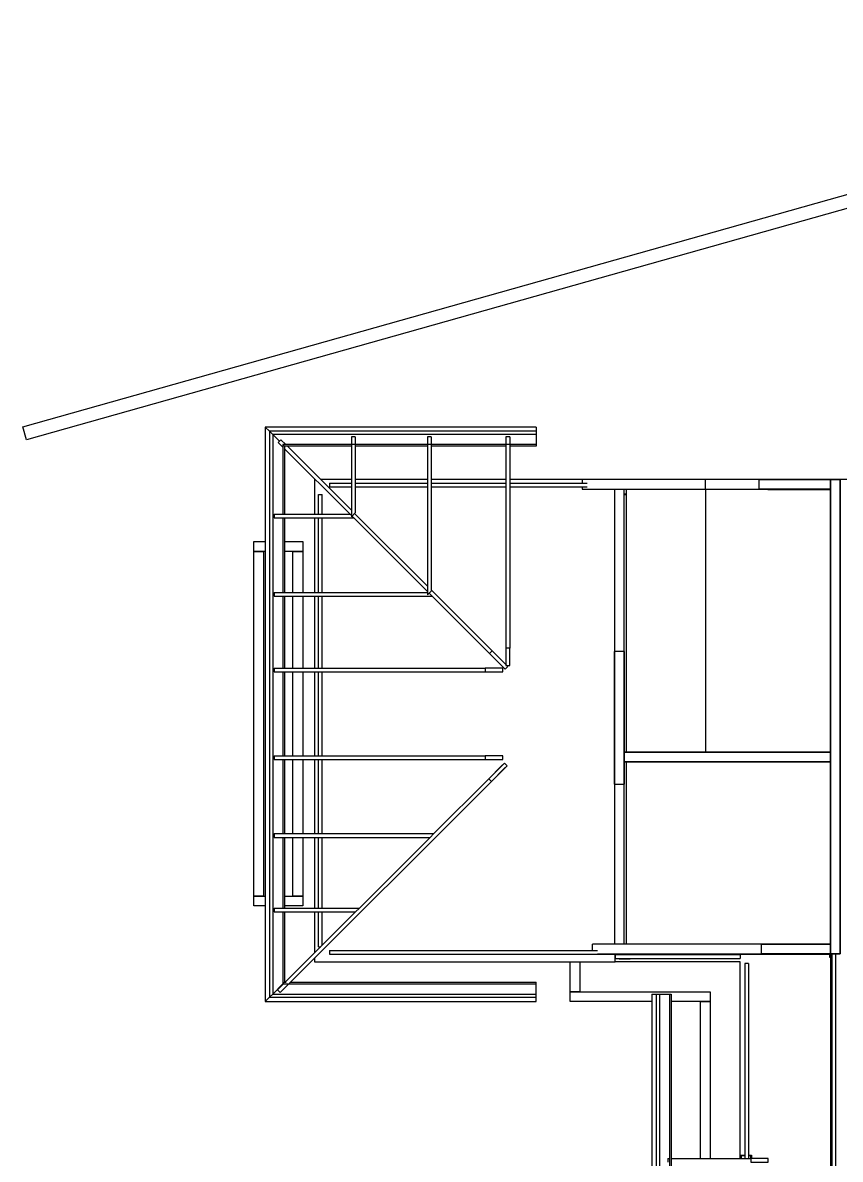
# Model space of a CAD drawing. Header units: metres. Extents: x -44 to 713, y -389 to 67.
# Drawn here: x -44 to 173.6, y -237 to 65.6 of the extents above; entities that cross this region are included whole.
import ezdxf

# ---------------------------------------------------------------- set-up
doc = ezdxf.new("R2010")
doc.units = ezdxf.units.M

msp = doc.modelspace()

# ---------------------------------------------------------------- linework, layer by layer
for p, q in [((-43.99, -42.05), (337.18, 65.56)), ((339.68, 62.52), (-43.01, -45.51)), ((-43.01, -45.51), (-43.99, -42.05)), ((92.65, -42.08), (20.54, -42.08)), ((20.54, -42.08), (21.67, -43.22)), ((20.54, -42.08), (20.54, -195.04)), ((20.54, -42.08), (20.54, -42.08)), ((92.65, -42.08), (92.65, -43.22)), ((21.14, -42.69), (21.14, -42.69)), ((21.15, -42.69), (21.15, -42.69)), ((21.5, -43.04), (22.53, -44.07)), ((92.65, -43.22), (21.67, -43.22)), ((21.67, -43.22), (21.67, -193.91)), ((21.67, -43.22), (21.67, -43.22)), ((22.53, -44.07), (24.31, -45.85)), ((92.65, -44.07), (22.53, -44.07)), ((22.53, -44.07), (22.53, -193.05)), ((43.45, -44.72), (43.45, -46.77)), ((44.45, -44.72), (43.45, -44.72)), ((44.45, -44.72), (44.45, -46.77)), ((63.68, -44.72), (63.68, -46.77)), ((64.68, -44.72), (63.68, -44.72)), ((64.68, -44.72), (64.68, -46.77)), ((84.6, -44.72), (84.6, -46.77)), ((85.6, -44.72), (84.6, -44.72)), ((85.6, -44.72), (85.6, -46.77)), ((92.65, -43.22), (92.65, -44.07)), ((92.65, -44.07), (92.65, -46.77)), ((24.69, -45.47), (23.98, -46.17)), ((23.98, -46.17), (25.23, -47.43)), ((24.69, -45.47), (25.99, -46.77)), ((92.65, -46.77), (25.23, -46.77)), ((25.23, -46.77), (25.67, -47.21)), ((25.23, -46.77), (25.23, -65.29)), ((43.45, -47.21), (25.67, -47.21)), ((25.67, -47.21), (25.67, -65.29)), ((25.67, -47.21), (25.67, -47.21)), ((25.67, -47.87), (43.1, -65.29)), ((26.43, -47.21), (43.45, -64.23)), ((43.45, -46.82), (43.45, -65.95)), ((44.45, -46.82), (44.45, -64.95)), ((63.68, -47.21), (44.45, -47.21)), ((63.68, -46.82), (63.68, -86.77)), ((64.68, -46.82), (64.68, -85.77)), ((84.6, -47.21), (64.68, -47.21)), ((84.6, -46.82), (84.6, -100.92)), ((85.6, -46.82), (85.6, -100.92)), ((92.65, -47.21), (85.6, -47.21)), ((92.65, -46.77), (92.65, -47.21)), ((33.68, -56.03), (33.68, -65.29)), ((33.83, -56.03), (33.68, -56.03)), ((43.45, -56.03), (35.25, -56.03)), ((37.68, -57.03), (37.68, -58.03)), ((37.68, -57.03), (43.45, -57.03)), ((63.68, -56.03), (44.45, -56.03)), ((44.45, -57.03), (63.68, -57.03)), ((84.6, -56.03), (64.68, -56.03)), ((64.68, -57.03), (84.6, -57.03)), ((104.91, -56.03), (85.6, -56.03)), ((85.6, -57.03), (106.17, -57.03)), ((104.91, -56.03), (104.91, -57.03)), ((137.68, -56.03), (104.91, -56.03)), ((137.68, -56.03), (137.68, -56.03)), ((208.28, -56.03), (137.68, -56.03)), ((137.68, -56.03), (137.68, -56.03)), ((137.68, -56.03), (137.68, -56.03)), ((137.68, -58.63), (137.68, -56.03)), ((137.68, -56.03), (137.68, -56.03)), ((151.86, -56.03), (137.68, -56.03)), ((151.86, -56.03), (170.96, -56.03)), ((151.86, -56.03), (151.86, -58.63)), ((170.96, -56.03), (170.96, -58.63)), ((170.96, -56.03), (173.56, -56.03)), ((170.96, -182.38), (170.96, -56.03)), ((173.56, -56.03), (173.56, -182.38)), ((34.68, -60.03), (35.68, -60.03)), ((34.68, -65.29), (34.68, -60.03)), ((35.68, -65.29), (35.68, -60.03)), ((37.68, -58.03), (43.45, -58.03)), ((44.45, -58.03), (63.68, -58.03)), ((64.68, -58.03), (84.6, -58.03)), ((85.6, -58.03), (106.17, -58.03)), ((104.91, -58.03), (104.91, -58.63)), ((104.91, -58.63), (137.68, -58.63)), ((113.48, -58.63), (113.48, -101.8)), ((116.08, -101.8), (116.08, -58.63)), ((116.08, -59.83), (116.68, -59.83)), ((116.68, -60.03), (116.08, -60.03)), ((116.08, -60.03), (116.68, -60.03)), ((116.68, -60.03), (116.68, -58.63)), ((116.68, -128.66), (116.68, -60.03)), ((116.68, -128.66), (116.68, -60.03)), ((137.68, -58.63), (137.68, -128.66)), ((137.68, -58.63), (151.86, -58.63)), ((170.96, -58.63), (151.86, -58.63)), ((154.26, -58.74), (154.38, -58.63)), ((154.26, -58.74), (170.96, -58.74)), ((22.87, -65.29), (43.1, -65.29)), ((22.87, -65.29), (22.87, -66.29)), ((22.87, -66.29), (44.1, -66.29)), ((25.23, -66.29), (25.23, -86.12)), ((25.67, -66.29), (25.67, -86.12)), ((33.68, -66.29), (33.68, -86.12)), ((34.68, -86.12), (34.68, -66.29)), ((35.68, -86.12), (35.68, -66.29)), ((43.1, -65.29), (43.45, -65.64)), ((44.45, -64.95), (43.45, -65.95)), ((43.6, -65.8), (44.1, -66.29)), ((44.1, -66.29), (63.68, -85.88)), ((44.31, -65.09), (63.68, -84.47)), ((17.48, -72.6), (20.54, -72.6)), ((17.48, -75.2), (17.48, -72.6)), ((25.67, -72.6), (30.52, -72.6)), ((30.52, -72.6), (30.52, -75.2)), ((20.54, -75.2), (17.48, -75.2)), ((17.48, -75.2), (20.08, -75.2)), ((17.48, -166.95), (17.48, -75.2)), ((20.08, -75.2), (20.08, -166.95)), ((30.52, -75.2), (25.67, -75.2)), ((27.92, -75.2), (30.52, -75.2)), ((27.92, -86.12), (27.92, -75.2)), ((30.52, -75.2), (30.52, -86.12)), ((22.87, -86.12), (63.68, -86.12)), ((22.87, -86.12), (22.87, -87.12)), ((22.87, -87.12), (64.92, -87.12)), ((25.23, -87.12), (25.23, -106.29)), ((25.67, -87.12), (25.67, -106.29)), ((27.92, -106.29), (27.92, -87.12)), ((30.52, -87.12), (30.52, -106.29)), ((33.68, -87.12), (33.68, -106.29)), ((34.68, -106.29), (34.68, -87.12)), ((35.68, -106.29), (35.68, -87.12)), ((64.68, -85.77), (63.68, -86.77)), ((64.13, -86.32), (64.92, -87.12)), ((64.68, -85.47), (80.91, -101.69)), ((64.92, -87.12), (80.21, -102.4)), ((80.91, -101.69), (80.21, -102.4)), ((80.21, -102.4), (84.36, -106.56)), ((85.07, -105.85), (80.91, -101.69)), ((85.6, -100.92), (84.6, -100.92)), ((84.6, -100.92), (84.6, -105.58)), ((85.6, -105.58), (85.6, -100.92)), ((116.08, -101.8), (113.48, -101.8)), ((113.48, -137.2), (113.48, -101.8)), ((116.08, -101.8), (116.08, -137.2)), ((84.36, -106.56), (85.07, -105.85)), ((84.6, -105.58), (85.6, -105.58)), ((22.87, -106.29), (79.07, -106.29)), ((22.87, -106.29), (22.87, -107.29)), ((22.87, -107.29), (79.07, -107.29)), ((25.23, -107.29), (25.23, -129.64)), ((25.67, -107.29), (25.67, -129.64)), ((27.92, -129.64), (27.92, -107.29)), ((30.52, -107.29), (30.52, -129.64)), ((33.68, -107.29), (33.68, -129.64)), ((34.68, -129.64), (34.68, -107.29)), ((35.68, -129.64), (35.68, -107.29)), ((83.73, -106.29), (79.07, -106.29)), ((79.07, -106.29), (79.07, -107.29)), ((79.07, -107.29), (83.73, -107.29)), ((83.73, -107.29), (83.73, -106.29)), ((22.87, -129.64), (79.07, -129.64)), ((22.87, -129.64), (22.87, -130.64)), ((83.73, -129.64), (79.07, -129.64)), ((79.07, -129.64), (79.07, -130.64)), ((83.73, -130.64), (83.73, -129.64)), ((116.08, -128.66), (170.96, -128.66)), ((116.08, -131.26), (116.08, -128.66)), ((170.96, -128.66), (170.96, -131.26)), ((22.87, -130.64), (79.07, -130.64)), ((25.23, -130.64), (25.23, -150.32)), ((25.67, -130.64), (25.67, -150.32)), ((27.92, -150.32), (27.92, -130.64)), ((30.52, -130.64), (30.52, -150.32)), ((33.68, -130.64), (33.68, -150.32)), ((34.68, -150.32), (34.68, -130.64)), ((35.68, -150.32), (35.68, -130.64)), ((79.07, -130.64), (83.73, -130.64)), ((84.18, -131.56), (80.03, -135.71)), ((80.73, -136.42), (84.89, -132.26)), ((84.89, -132.26), (84.18, -131.56)), ((170.96, -131.26), (116.08, -131.26)), ((116.68, -179.78), (116.68, -131.26)), ((116.68, -179.78), (116.68, -131.26)), ((170.96, -131.23), (170.96, -131.23)), ((170.96, -131.23), (170.96, -131.23)), ((65.42, -150.32), (80.03, -135.71)), ((80.03, -135.71), (80.73, -136.42)), ((24.51, -192.65), (80.73, -136.42)), ((113.48, -137.2), (116.08, -137.2)), ((113.48, -137.2), (113.48, -179.78)), ((116.08, -179.78), (116.08, -137.2)), ((116.68, -145.63), (116.68, -145.63)), ((116.68, -145.83), (116.68, -145.83)), ((22.87, -150.32), (65.42, -150.32)), ((22.87, -150.32), (22.87, -151.32)), ((65.42, -150.32), (64.42, -151.32)), ((116.68, -148.43), (116.68, -148.43)), ((116.68, -148.63), (116.68, -148.63)), ((22.87, -151.32), (64.42, -151.32)), ((25.23, -151.32), (25.23, -170.14)), ((25.67, -151.32), (25.67, -170.14)), ((27.92, -166.95), (27.92, -151.32)), ((30.52, -151.32), (30.52, -166.95)), ((33.68, -151.32), (33.68, -170.14)), ((34.68, -170.14), (34.68, -151.32)), ((35.68, -170.14), (35.68, -151.32)), ((45.6, -170.14), (64.42, -151.32)), ((20.08, -166.95), (17.48, -166.95)), ((17.48, -166.95), (20.54, -166.95)), ((17.48, -169.55), (17.48, -166.95)), ((25.67, -166.95), (30.52, -166.95)), ((30.52, -166.95), (27.92, -166.95)), ((30.52, -166.95), (30.52, -169.55)), ((20.54, -169.55), (17.48, -169.55)), ((22.87, -170.14), (45.6, -170.14)), ((22.87, -170.14), (22.87, -171.14)), ((22.87, -171.14), (44.6, -171.14)), ((25.23, -171.14), (25.23, -190.35)), ((30.52, -169.55), (25.67, -169.55)), ((25.67, -171.14), (25.67, -189.91)), ((25.83, -189.91), (44.6, -171.14)), ((33.68, -171.14), (33.68, -182.06)), ((34.68, -180.43), (34.68, -171.14)), ((35.68, -180.06), (35.68, -171.14)), ((45.6, -170.14), (44.6, -171.14)), ((34.68, -180.43), (35.31, -180.43)), ((37.68, -181.43), (37.68, -182.43)), ((37.68, -181.43), (108.92, -181.43)), ((107.64, -181.43), (107.64, -179.78)), ((152.54, -179.78), (107.64, -179.78)), ((152.54, -179.78), (170.96, -179.78)), ((152.54, -179.78), (152.54, -182.38)), ((170.96, -179.78), (170.96, -182.38)), ((33.68, -183.47), (33.68, -184.47)), ((33.68, -184.47), (113.68, -184.47)), ((37.68, -182.43), (170.8, -182.43)), ((101.68, -192.43), (101.68, -184.47)), ((104.28, -184.47), (104.28, -192.43)), ((108.92, -182.38), (152.54, -182.38)), ((113.68, -184.43), (113.68, -182.43)), ((113.68, -184.47), (113.68, -182.43)), ((113.68, -182.55), (113.68, -183.55)), ((113.68, -182.55), (146.96, -182.55)), ((113.68, -183.55), (146.96, -183.55)), ((146.96, -184.43), (113.68, -184.43)), ((114.68, -182.43), (114.68, -182.55)), ((114.68, -183.55), (114.68, -183.63)), ((114.68, -183.63), (117.68, -183.63)), ((114.88, -182.55), (114.88, -182.43)), ((117.48, -182.43), (117.48, -182.55)), ((117.68, -182.55), (117.68, -182.43)), ((117.68, -183.63), (117.68, -183.55)), ((146.96, -182.55), (146.96, -183.55)), ((146.96, -235.97), (146.96, -184.43)), ((170.96, -182.38), (152.54, -182.38)), ((170.8, -183.35), (170.8, -182.38)), ((170.96, -183.35), (170.8, -183.35)), ((170.96, -182.38), (170.96, -265.46)), ((173.56, -182.38), (170.96, -182.38)), ((171.3, -182.38), (171.3, -269.28)), ((172.3, -182.38), (172.3, -268.28)), ((149.17, -184.93), (148.17, -184.93)), ((148.17, -184.93), (148.17, -236.83)), ((149.17, -184.93), (149.17, -236.83)), ((22.53, -193.05), (25.23, -190.35)), ((23.8, -191.94), (25.39, -190.35)), ((25.23, -190.35), (25.67, -189.91)), ((25.23, -190.35), (25.23, -190.35)), ((25.23, -190.35), (26.55, -190.35)), ((25.23, -190.35), (25.23, -190.35)), ((25.67, -189.91), (26.11, -189.91)), ((26.8, -190.35), (92.65, -190.35)), ((27.25, -189.91), (92.65, -189.91)), ((92.65, -190.35), (92.65, -189.91)), ((92.65, -193.05), (92.65, -190.35)), ((171.3, -189.54), (171.3, -189.54)), ((171.3, -189.54), (171.3, -190.54)), ((171.3, -190.54), (171.3, -190.54)), ((21.67, -193.91), (22.53, -193.05)), ((22.53, -193.05), (92.65, -193.05)), ((23.8, -191.94), (24.51, -192.65)), ((92.65, -193.91), (92.65, -193.05)), ((101.68, -192.43), (138.96, -192.43)), ((101.68, -195.03), (101.68, -192.43)), ((104.28, -192.43), (101.68, -192.43)), ((123.45, -193.1), (123.45, -316.3)), ((123.45, -193.1), (124.58, -193.1)), ((124.58, -193.1), (124.58, -315.16)), ((124.58, -193.1), (125.44, -193.1)), ((125.44, -193.1), (128.14, -193.1)), ((125.44, -193.1), (125.44, -314.3)), ((128.14, -193.1), (128.14, -311.6)), ((128.14, -193.1), (128.58, -193.1)), ((128.58, -193.1), (128.58, -252.32)), ((138.96, -192.43), (138.96, -195.03)), ((20.54, -195.04), (21.67, -193.91)), ((20.54, -195.04), (92.65, -195.04)), ((21.67, -193.91), (92.65, -193.91)), ((92.65, -195.04), (92.65, -193.91)), ((123.45, -195.03), (101.68, -195.03)), ((138.96, -195.03), (128.58, -195.03)), ((136.35, -195.03), (138.96, -195.03)), ((136.35, -236.83), (136.35, -195.03)), ((138.96, -195.03), (138.96, -236.83)), ((148.17, -213.81), (148.17, -213.81)), ((148.17, -213.81), (148.17, -214.81)), ((148.17, -214.81), (148.17, -214.81)), ((171.3, -214.97), (171.3, -214.97)), ((171.3, -214.97), (171.3, -215.97)), ((171.3, -215.97), (171.3, -215.97)), ((146.96, -235.97), (148.17, -235.97)), ((146.96, -236.83), (146.96, -235.97)), ((149.17, -235.97), (149.96, -235.97)), ((149.96, -235.97), (149.96, -236.83)), ((127.68, -236.83), (128.14, -236.83)), ((127.68, -236.83), (127.68, -237.83)), ((128.58, -236.83), (149.74, -236.83)), ((148.17, -236.16), (147.16, -236.16)), ((147.16, -236.16), (147.16, -236.83)), ((149.75, -236.16), (149.17, -236.16)), ((154.41, -236.83), (149.74, -236.83)), ((149.74, -236.83), (149.74, -237.83)), ((149.75, -236.83), (149.75, -236.16)), ((154.41, -237.83), (154.41, -236.83))]:
    msp.add_line(p, q)
for points in [[(151.86, -57.52), (151.86, -58.63), (170.96, -58.63), (170.96, -103.41), (170.96, -182.38), (171.93, -182.38), (173.56, -182.38), (173.56, -135), (173.56, -56.03), (172.58, -56.03), (170.96, -56.03), (151.86, -56.03)], [(80.75, -101.86), (80.21, -102.4), (83.57, -105.77), (84.36, -106.56), (84.94, -105.98), (85.07, -105.85), (84.28, -105.06), (80.91, -101.69)], [(85.52, -100.92), (84.6, -100.92), (84.6, -105.47), (84.6, -105.58), (85.6, -105.58), (85.6, -105.58), (85.6, -105.56), (85.6, -100.92)], [(116.08, -131.26), (150.23, -131.26), (155.86, -131.26), (170.96, -131.26), (170.96, -129.29), (170.96, -128.66), (155.86, -128.66), (150.23, -128.66), (116.08, -128.66), (116.08, -101.8), (114.23, -101.8), (113.48, -101.8), (113.48, -137.2), (115.33, -137.2), (116.08, -137.2)], [(79.07, -106.37), (79.07, -107.29), (83.62, -107.29), (83.73, -107.29), (83.73, -106.3), (83.73, -106.29), (83.71, -106.29), (79.07, -106.29)], [(79.07, -130.54), (79.07, -130.64), (83.62, -130.64), (83.73, -130.64), (83.73, -130.62), (83.73, -129.64), (83.55, -129.64), (79.07, -129.64)], [(80.57, -136.26), (80.73, -136.42), (84.13, -133.02), (84.89, -132.26), (84.76, -132.14), (84.18, -131.56), (83.42, -132.32), (80.03, -135.71)], [(167.74, -179.78), (152.54, -179.78), (152.54, -181.75), (152.54, -182.38), (167.74, -182.38), (170.96, -182.38), (170.96, -180.4), (170.96, -179.78)], [(149.74, -237.5), (149.74, -237.83), (151.42, -237.83), (154.41, -237.83), (154.41, -237.45), (154.41, -236.83), (151.42, -236.83), (149.74, -236.83)]]:
    msp.add_lwpolyline(points, close=True)

doc.saveas('drawing.dxf')
